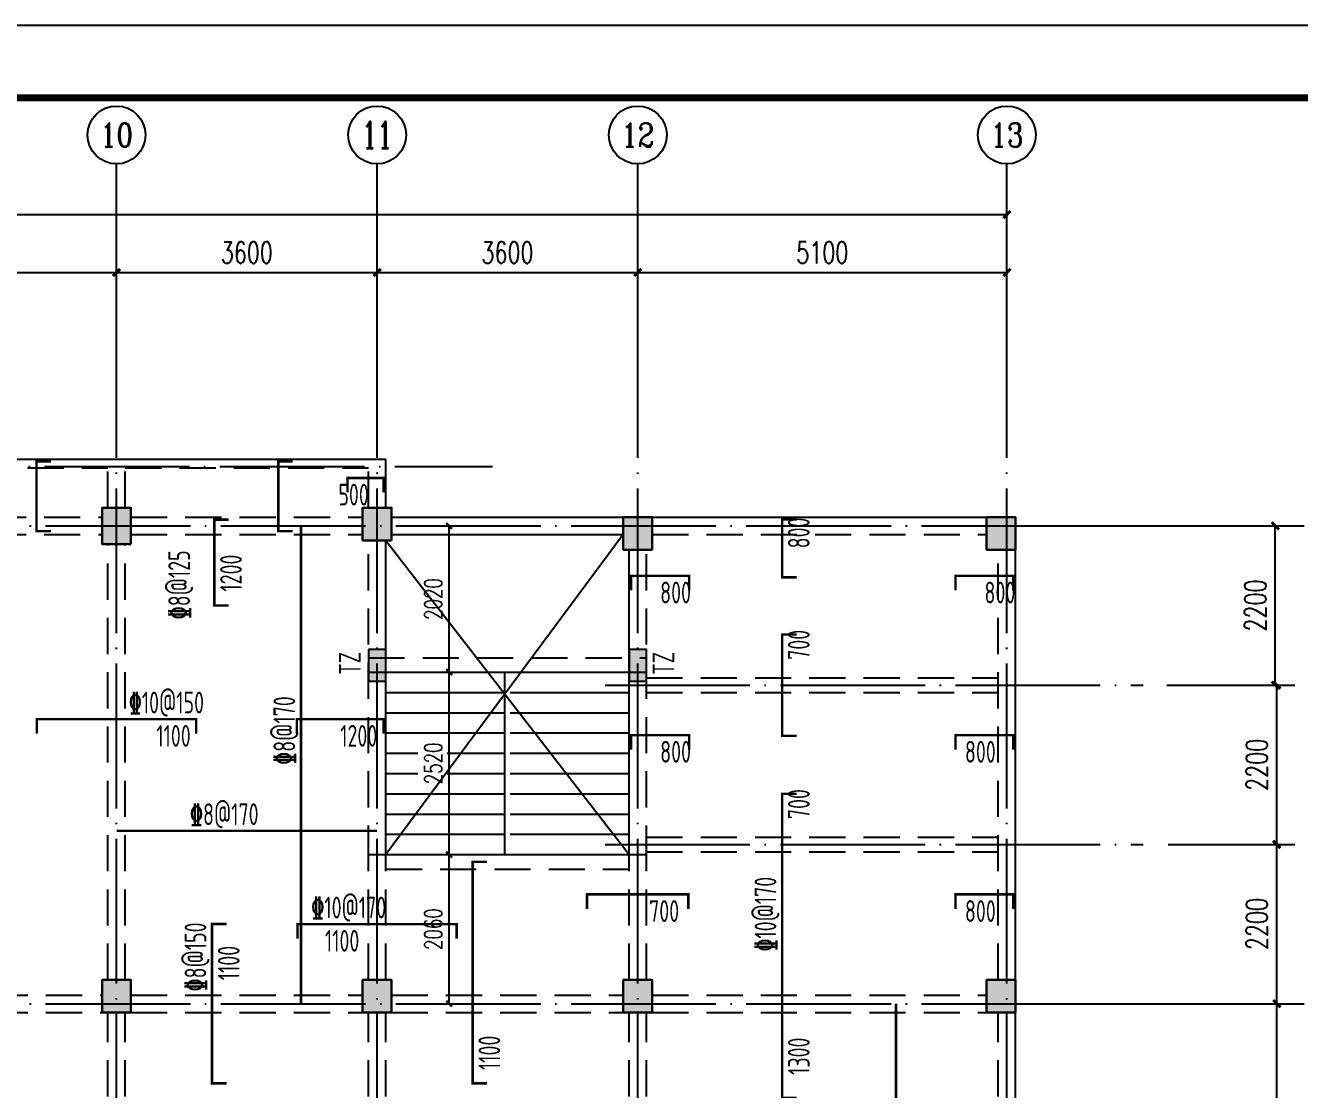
# Model space of a CAD drawing. Extents: x 1051052 to 1482120, y -981644 to -673261.
# Drawn here: x 1259289 to 1276889, y -897345 to -882648 of the extents above; entities that cross this region are included whole.
import ezdxf
from ezdxf.enums import TextEntityAlignment as Align

# ---------------------------------------------------------------- set-up
doc = ezdxf.new("R2010")
doc.units = 0
doc.header["$LTSCALE"] = 1000
doc.header["$MEASUREMENT"] = 0
doc.linetypes.add('DOTE', pattern=[2.42, 2, -0.2, 0.02, -0.2])
doc.linetypes.add('线型3', pattern=[750, 500, -250])
for name, color, linetype in [('AXIS', 3, 'Continuous'), ('AXIS_TEXT', 7, 'Continuous'), ('DOTE', 1, 'DOTE'), ('PUB_DIM', 3, 'Continuous'), ('STAIR', 2, 'Continuous'), ('TK', 142, 'Continuous'), ('填充', 8, 'Continuous')]:
    doc.layers.add(name, color=color, linetype=linetype)
for name, color, linetype, lineweight in [('BEAM', 4, 'Continuous', 25), ('BEAM-DASH', 4, '线型3', 25), ('COLU', 2, 'Continuous', 30), ('楼板正筋文字', 7, 'Continuous', 18), ('楼板正筋钢筋', 14, 'Continuous', 35), ('楼板负筋文字', 7, 'Continuous', 18), ('楼板负筋标注', 84, 'Continuous', 18), ('楼板负筋钢筋', 1, 'Continuous', 35)]:
    doc.layers.add(name, color=color, linetype=linetype, lineweight=lineweight)
doc.layers.add('COLU-HATCH', color=7, linetype='Continuous', lineweight=25, true_color=0x5b5b5b)
doc.styles.add('_TCH_AXIS', font='COMPLEX', dxfattribs={"bigfont": 'GBCBIG'})
doc.styles.add('_TCH_DIM_T3', font='SIMPLEX', dxfattribs={"width": 0.705882, "bigfont": 'GBCBIG'})
doc.styles.add('COMPLEX', font='COMPLEX')
doc.styles.add('FromPkpm', font='Pkpmeng', dxfattribs={"width": 0.7, "bigfont": 'hztxt'})
doc.dimstyles.new('_TCH_ARCH&&100', dxfattribs={"dimtxt": 297.5, "dimasz": 100, "dimexe": 250, "dimexo": 300, "dimgap": 126.25, "dimtad": 1, "dimdec": 0, "dimzin": 0, "dimdsep": 46, "dimtxsty": '_TCH_DIM_T3', "dimblk": 'ARCHTICK', "dimcen": 0.09, "dimclrt": 7, "dimazin": 2, "dimtfac": 1, "dimtdec": 0, "dimtix": 1, "dimtmove": 2, "dimatfit": 3, "dimfxl": 0, "dimtolj": 1, "dimtzin": 0, "dimarcsym": 0})
doc.dimstyles.new('_TCH_ARCH&&80', dxfattribs={"dimtxt": 238, "dimasz": 80, "dimexe": 200, "dimexo": 240, "dimgap": 101, "dimtad": 1, "dimdec": 0, "dimzin": 0, "dimdsep": 46, "dimtxsty": '_TCH_DIM_T3', "dimblk": 'ARCHTICK', "dimcen": 0.09, "dimclrt": 7, "dimazin": 2, "dimtfac": 1, "dimtdec": 0, "dimtix": 1, "dimtmove": 2, "dimatfit": 3, "dimfxl": 0, "dimtolj": 1, "dimtzin": 0, "dimarcsym": 0})

# ---------------------------------------------------------------- blocks, each defined once
blk = doc.blocks.new('_ArchTick')
at = {"color": 0, "linetype": 'ByBlock', "const_width": 0.4}
blk.add_lwpolyline([(-0.5, -0.5), (0.5, 0.5)], dxfattribs=at)
blk = doc.blocks.new('*D359')
at = {"layer": 'AXIS', "color": 0, "lineweight": -2, "transparency": 16777216}
for p, q in [((1275075, -896160), (1276825, -896160)), ((1276575, -900560), (1276575, -896160)), ((1275075, -900560), (1276825, -900560))]:
    blk.add_line(p, q, dxfattribs=at)
at = {"layer": 'Defpoints', "color": 0, "transparency": 16777216}
for p in [(1274075, -896160), (1276575, -896160), (1274075, -900560)]:
    blk.add_point(p, dxfattribs=at)
at = {"layer": 'AXIS', "color": 0, "lineweight": -2, "transparency": 16777216, "xscale": 100, "yscale": 100, "zscale": 100}
for p, rotation in [((1276575, -896160), 90), ((1276575, -900560), 270)]:
    blk.add_blockref('_ArchTick', p, dxfattribs=dict(at, rotation=rotation))
at = {"layer": 'AXIS', "color": 7, "transparency": 16777216, "insert": (1276300, -898360), "char_height": 297.5, "attachment_point": 5, "rotation": 90, "style": '_TCH_DIM_T3'}
blk.add_mtext('\\A1;4400', dxfattribs=at)
blk = doc.blocks.new('*D371')
at = {"layer": 'AXIS', "color": 0, "lineweight": -2, "transparency": 16777216}
for p, q in [((1256947, -887560), (1256947, -885810)), ((1260547, -887560), (1260547, -885810)), ((1256947, -886060), (1260547, -886060))]:
    blk.add_line(p, q, dxfattribs=at)
at = {"layer": 'Defpoints', "color": 0, "transparency": 16777216}
for p in [(1260547, -886060), (1256947, -888560), (1260547, -888560)]:
    blk.add_point(p, dxfattribs=at)
at = {"layer": 'AXIS', "color": 0, "lineweight": -2, "transparency": 16777216, "xscale": 100, "yscale": 100, "zscale": 100, "rotation": 180}
blk.add_blockref('_ArchTick', (1256947, -886060), dxfattribs=at)
at = {"layer": 'AXIS', "color": 0, "lineweight": -2, "transparency": 16777216, "xscale": 100, "yscale": 100, "zscale": 100}
blk.add_blockref('_ArchTick', (1260547, -886060), dxfattribs=at)
at = {"layer": 'AXIS', "color": 7, "transparency": 16777216, "insert": (1258747, -885785), "char_height": 297.5, "attachment_point": 5, "style": '_TCH_DIM_T3'}
blk.add_mtext('\\A1;3600', dxfattribs=at)
blk = doc.blocks.new('*D372')
at = {"layer": 'AXIS', "color": 0, "lineweight": -2, "transparency": 16777216}
for p, q in [((1260547, -887560), (1260547, -885810)), ((1264147, -887560), (1264147, -885810)), ((1260547, -886060), (1264147, -886060))]:
    blk.add_line(p, q, dxfattribs=at)
at = {"layer": 'Defpoints', "color": 0, "transparency": 16777216}
for p in [(1264147, -886060), (1260547, -888560), (1264147, -888560)]:
    blk.add_point(p, dxfattribs=at)
at = {"layer": 'AXIS', "color": 0, "lineweight": -2, "transparency": 16777216, "xscale": 100, "yscale": 100, "zscale": 100, "rotation": 180}
blk.add_blockref('_ArchTick', (1260547, -886060), dxfattribs=at)
at = {"layer": 'AXIS', "color": 0, "lineweight": -2, "transparency": 16777216, "xscale": 100, "yscale": 100, "zscale": 100}
blk.add_blockref('_ArchTick', (1264147, -886060), dxfattribs=at)
at = {"layer": 'AXIS', "color": 7, "transparency": 16777216, "insert": (1262347, -885785), "char_height": 297.5, "attachment_point": 5, "style": '_TCH_DIM_T3'}
blk.add_mtext('\\A1;3600', dxfattribs=at)
blk = doc.blocks.new('*D373')
at = {"layer": 'AXIS', "color": 0, "lineweight": -2, "transparency": 16777216}
for p, q in [((1264147, -887560), (1264147, -885810)), ((1267747, -887560), (1267747, -885810)), ((1264147, -886060), (1267747, -886060))]:
    blk.add_line(p, q, dxfattribs=at)
at = {"layer": 'Defpoints', "color": 0, "transparency": 16777216}
for p in [(1267747, -886060), (1264147, -888560), (1267747, -888560)]:
    blk.add_point(p, dxfattribs=at)
at = {"layer": 'AXIS', "color": 0, "lineweight": -2, "transparency": 16777216, "xscale": 100, "yscale": 100, "zscale": 100, "rotation": 180}
blk.add_blockref('_ArchTick', (1264147, -886060), dxfattribs=at)
at = {"layer": 'AXIS', "color": 0, "lineweight": -2, "transparency": 16777216, "xscale": 100, "yscale": 100, "zscale": 100}
blk.add_blockref('_ArchTick', (1267747, -886060), dxfattribs=at)
at = {"layer": 'AXIS', "color": 7, "transparency": 16777216, "insert": (1265947, -885785), "char_height": 297.5, "attachment_point": 5, "style": '_TCH_DIM_T3'}
blk.add_mtext('\\A1;3600', dxfattribs=at)
blk = doc.blocks.new('*D374')
at = {"layer": 'AXIS', "color": 0, "lineweight": -2, "transparency": 16777216}
for p, q in [((1267747, -887560), (1267747, -885810)), ((1272847, -887560), (1272847, -885810)), ((1267747, -886060), (1272847, -886060))]:
    blk.add_line(p, q, dxfattribs=at)
at = {"layer": 'Defpoints', "color": 0, "transparency": 16777216}
for p in [(1272847, -886060), (1267747, -888560), (1272847, -888560)]:
    blk.add_point(p, dxfattribs=at)
at = {"layer": 'AXIS', "color": 0, "lineweight": -2, "transparency": 16777216, "xscale": 100, "yscale": 100, "zscale": 100, "rotation": 180}
blk.add_blockref('_ArchTick', (1267747, -886060), dxfattribs=at)
at = {"layer": 'AXIS', "color": 0, "lineweight": -2, "transparency": 16777216, "xscale": 100, "yscale": 100, "zscale": 100}
blk.add_blockref('_ArchTick', (1272847, -886060), dxfattribs=at)
at = {"layer": 'AXIS', "color": 7, "transparency": 16777216, "insert": (1270297, -885785), "char_height": 297.5, "attachment_point": 5, "style": '_TCH_DIM_T3'}
blk.add_mtext('\\A1;5100', dxfattribs=at)
blk = doc.blocks.new('*D375')
at = {"layer": 'AXIS', "color": 0, "lineweight": -2, "transparency": 16777216}
for p, q in [((1233947, -886760), (1233947, -885010)), ((1272847, -886760), (1272847, -885010)), ((1233947, -885260), (1272847, -885260))]:
    blk.add_line(p, q, dxfattribs=at)
at = {"layer": 'Defpoints', "color": 0, "transparency": 16777216}
for p in [(1272847, -885260), (1233947, -888560), (1272847, -888560)]:
    blk.add_point(p, dxfattribs=at)
at = {"layer": 'AXIS', "color": 0, "lineweight": -2, "transparency": 16777216, "xscale": 100, "yscale": 100, "zscale": 100, "rotation": 180}
blk.add_blockref('_ArchTick', (1233947, -885260), dxfattribs=at)
at = {"layer": 'AXIS', "color": 0, "lineweight": -2, "transparency": 16777216, "xscale": 100, "yscale": 100, "zscale": 100}
blk.add_blockref('_ArchTick', (1272847, -885260), dxfattribs=at)
at = {"layer": 'AXIS', "color": 7, "transparency": 16777216, "insert": (1253397, -884985), "char_height": 297.5, "attachment_point": 5, "style": '_TCH_DIM_T3'}
blk.add_mtext('\\A1;38900', dxfattribs=at)
blk = doc.blocks.new('_AXISO')
blk.add_circle((0, 0), 0.5)
at = {"layer": 'AXIS_TEXT', "style": 'COMPLEX', "width": 1.041667}
blk.add_attdef('A', text='', height=0.56, dxfattribs=at).set_placement((-0.25, -0.28), (0.25, -0.28), align=Align.FIT)
blk = doc.blocks.new('*D386')
at = {"layer": 'AXIS', "color": 0, "lineweight": -2, "transparency": 16777216}
for p, q in [((1275075, -893960), (1276825, -893960)), ((1276575, -896160), (1276575, -893960)), ((1275075, -896160), (1276825, -896160))]:
    blk.add_line(p, q, dxfattribs=at)
at = {"layer": 'Defpoints', "color": 0, "transparency": 16777216}
for p in [(1274727, -893960), (1276575, -893960), (1274075, -896160)]:
    blk.add_point(p, dxfattribs=at)
at = {"layer": 'AXIS', "color": 0, "lineweight": -2, "transparency": 16777216, "xscale": 100, "yscale": 100, "zscale": 100}
for p, rotation in [((1276575, -893960), 90), ((1276575, -896160), 270)]:
    blk.add_blockref('_ArchTick', p, dxfattribs=dict(at, rotation=rotation))
at = {"layer": 'AXIS', "color": 7, "transparency": 16777216, "insert": (1276300, -895060), "char_height": 297.5, "attachment_point": 5, "rotation": 90, "style": '_TCH_DIM_T3'}
blk.add_mtext('\\A1;2200', dxfattribs=at)
blk = doc.blocks.new('*D387')
at = {"layer": 'AXIS', "color": 0, "lineweight": -2, "transparency": 16777216}
for p, q in [((1275075, -891760), (1276825, -891760)), ((1276575, -893960), (1276575, -891760)), ((1275075, -893960), (1276825, -893960))]:
    blk.add_line(p, q, dxfattribs=at)
at = {"layer": 'Defpoints', "color": 0, "transparency": 16777216}
for p in [(1274727, -891760), (1276575, -891760), (1274727, -893960)]:
    blk.add_point(p, dxfattribs=at)
at = {"layer": 'AXIS', "color": 0, "lineweight": -2, "transparency": 16777216, "xscale": 100, "yscale": 100, "zscale": 100}
for p, rotation in [((1276575, -891760), 90), ((1276575, -893960), 270)]:
    blk.add_blockref('_ArchTick', p, dxfattribs=dict(at, rotation=rotation))
at = {"layer": 'AXIS', "color": 7, "transparency": 16777216, "insert": (1276300, -892860), "char_height": 297.5, "attachment_point": 5, "rotation": 90, "style": '_TCH_DIM_T3'}
blk.add_mtext('\\A1;2200', dxfattribs=at)
blk = doc.blocks.new('*D388')
at = {"layer": 'AXIS', "color": 0, "lineweight": -2, "transparency": 16777216}
for p, q in [((1275054, -889560), (1276804, -889560)), ((1276554, -891760), (1276554, -889560)), ((1275054, -891760), (1276804, -891760))]:
    blk.add_line(p, q, dxfattribs=at)
at = {"layer": 'Defpoints', "color": 0, "transparency": 16777216}
for p in [(1274585, -889560), (1276554, -889560), (1274727, -891760)]:
    blk.add_point(p, dxfattribs=at)
at = {"layer": 'AXIS', "color": 0, "lineweight": -2, "transparency": 16777216, "xscale": 100, "yscale": 100, "zscale": 100}
for p, rotation in [((1276554, -889560), 90), ((1276554, -891760), 270)]:
    blk.add_blockref('_ArchTick', p, dxfattribs=dict(at, rotation=rotation))
at = {"layer": 'AXIS', "color": 7, "transparency": 16777216, "insert": (1276279, -890660), "char_height": 297.5, "attachment_point": 5, "rotation": 90, "style": '_TCH_DIM_T3'}
blk.add_mtext('\\A1;2200', dxfattribs=at)
blk = doc.blocks.new('A2K')
at = {"layer": 'TK'}
blk.add_lwpolyline([(0, 0), (59400, 0), (59400, 42000), (0, 42000)], close=True, dxfattribs=at)
at = {"layer": 'TK', "const_width": 100}
blk.add_lwpolyline([(2500, 1000), (58400, 1000), (58400, 41000), (2500, 41000)], close=True, dxfattribs=at)
blk = doc.blocks.new('*D963')
at = {"layer": 'Defpoints', "color": 0, "transparency": 16777216}
for p in [(1264838, -889560), (1265142, -889560), (1264838, -891580)]:
    blk.add_point(p, dxfattribs=at)
at = {"layer": 'PUB_DIM', "color": 0, "lineweight": -2, "transparency": 16777216}
for p, q in [((1265078, -889560), (1265342, -889560)), ((1265142, -891580), (1265142, -889560)), ((1265078, -891580), (1265342, -891580))]:
    blk.add_line(p, q, dxfattribs=at)
at = {"layer": 'PUB_DIM', "color": 0, "lineweight": -2, "transparency": 16777216, "xscale": 80, "yscale": 80, "zscale": 80}
for p, rotation in [((1265142, -889560), 90), ((1265142, -891580), 270)]:
    blk.add_blockref('_ArchTick', p, dxfattribs=dict(at, rotation=rotation))
at = {"layer": 'PUB_DIM', "color": 7, "transparency": 16777216, "insert": (1264922, -890570), "char_height": 238, "attachment_point": 5, "rotation": 90, "style": '_TCH_DIM_T3'}
blk.add_mtext('\\A1;2020', dxfattribs=at)
blk = doc.blocks.new('*D964')
at = {"layer": 'Defpoints', "color": 0, "transparency": 16777216}
for p in [(1264838, -891580), (1265142, -891580), (1264838, -894100)]:
    blk.add_point(p, dxfattribs=at)
at = {"layer": 'PUB_DIM', "color": 0, "lineweight": -2, "transparency": 16777216}
for p, q in [((1265078, -891580), (1265342, -891580)), ((1265142, -894100), (1265142, -891580)), ((1265078, -894100), (1265342, -894100))]:
    blk.add_line(p, q, dxfattribs=at)
at = {"layer": 'PUB_DIM', "color": 0, "lineweight": -2, "transparency": 16777216, "xscale": 80, "yscale": 80, "zscale": 80}
for p, rotation in [((1265142, -891580), 90), ((1265142, -894100), 270)]:
    blk.add_blockref('_ArchTick', p, dxfattribs=dict(at, rotation=rotation))
at = {"layer": 'PUB_DIM', "color": 7, "transparency": 16777216, "insert": (1264922, -892840), "char_height": 238, "attachment_point": 5, "rotation": 90, "style": '_TCH_DIM_T3'}
blk.add_mtext('\\A1;2520', dxfattribs=at)
blk = doc.blocks.new('*D965')
at = {"layer": 'Defpoints', "color": 0, "transparency": 16777216}
for p in [(1264838, -894100), (1265142, -894100), (1264838, -896160)]:
    blk.add_point(p, dxfattribs=at)
at = {"layer": 'PUB_DIM', "color": 0, "lineweight": -2, "transparency": 16777216}
for p, q in [((1265078, -894100), (1265342, -894100)), ((1265142, -896160), (1265142, -894100)), ((1265078, -896160), (1265342, -896160))]:
    blk.add_line(p, q, dxfattribs=at)
at = {"layer": 'PUB_DIM', "color": 0, "lineweight": -2, "transparency": 16777216, "xscale": 80, "yscale": 80, "zscale": 80}
for p, rotation in [((1265142, -894100), 90), ((1265142, -896160), 270)]:
    blk.add_blockref('_ArchTick', p, dxfattribs=dict(at, rotation=rotation))
at = {"layer": 'PUB_DIM', "color": 7, "transparency": 16777216, "insert": (1264922, -895130), "char_height": 238, "attachment_point": 5, "rotation": 90, "style": '_TCH_DIM_T3'}
blk.add_mtext('\\A1;2060', dxfattribs=at)

msp = doc.modelspace()

# ---------------------------------------------------------------- hatches: boundary and pattern name
at = {"layer": 'AXIS'}
h = msp.add_hatch(color=256, dxfattribs=at)
h.dxf.hatch_style = 1
h.paths.add_polyline_path([(1264026.766, -891268.73), (1264026.766, -891704.71), (1264266.766, -891704.71), (1264266.766, -891268.73)])
h = msp.add_hatch(color=256, dxfattribs=at)
h.dxf.hatch_style = 1
h.paths.add_polyline_path([(1267626.766, -891268.73), (1267626.766, -891704.71), (1267866.766, -891704.71), (1267866.766, -891268.73)])
at = {"layer": 'COLU-HATCH', "transparency": 33554687}
for points in [[(1260746.766, -889810.357), (1260746.766, -889310.357), (1260346.766, -889310.357), (1260346.766, -889810.357)], [(1264346.766, -889760.357), (1264346.766, -889310.357), (1263946.766, -889310.357), (1263946.766, -889760.357)], [(1267946.766, -889890.357), (1267946.766, -889440.357), (1267546.766, -889440.357), (1267546.766, -889890.357)], [(1272966.766, -889890.357), (1272966.766, -889440.357), (1272566.766, -889440.357), (1272566.766, -889890.357)], [(1260746.766, -896280.357), (1260746.766, -895830.357), (1260346.766, -895830.357), (1260346.766, -896280.357)], [(1264346.766, -896280.357), (1264346.766, -895830.357), (1263946.766, -895830.357), (1263946.766, -896280.357)], [(1267946.766, -896280.357), (1267946.766, -895830.357), (1267546.766, -895830.357), (1267546.766, -896280.357)], [(1272966.766, -896280.357), (1272966.766, -895830.357), (1272566.766, -895830.357), (1272566.766, -896280.357)]]:
    msp.add_hatch(color=256, dxfattribs=at).paths.add_polyline_path(points, flags=0)

# ---------------------------------------------------------------- linework, layer by layer
at = {"layer": 'AXIS'}
for p, q in [((1260546.766, -888560.357), (1260546.766, -884560.357)), ((1264146.766, -888560.357), (1264146.766, -884560.357)), ((1267746.766, -888560.357), (1267746.766, -884560.357)), ((1272846.766, -888560.357), (1272846.766, -884560.357)), ((1273459.177, -889560.357), (1276952.107, -889560.357)), ((1273459.177, -896160.357), (1276952.107, -896160.357))]:
    msp.add_line(p, q, dxfattribs=at)
for points in [[(1264026.766, -891268.73), (1264026.766, -891704.71), (1264266.766, -891704.71), (1264266.766, -891268.73)], [(1267626.766, -891268.73), (1267626.766, -891704.71), (1267866.766, -891704.71), (1267866.766, -891268.73)]]:
    msp.add_lwpolyline(points, close=True, dxfattribs=at)
at = {"layer": 'BEAM'}
for p, q in [((1256946.766, -888640.357), (1260546.766, -888640.357)), ((1260546.766, -888640.357), (1264266.766, -888640.357)), ((1264266.766, -889310.357), (1264266.766, -888640.357)), ((1264346.766, -889440.357), (1267546.766, -889440.357)), ((1267946.766, -889440.357), (1272566.766, -889440.357)), ((1264266.766, -894200.357), (1264266.766, -889760.357)), ((1264346.766, -889680.357), (1267546.766, -889680.357)), ((1267626.766, -894200.357), (1267626.766, -889890.357)), ((1272966.766, -895830.357), (1272966.766, -889890.357)), ((1264026.766, -891580.357), (1267866.766, -891580.357)), ((1265906.766, -891580.357), (1265906.766, -894100.357)), ((1264266.766, -891860.357), (1265906.766, -891860.357)), ((1265986.766, -891860.357), (1267626.766, -891860.357)), ((1264266.766, -892140.357), (1265906.766, -892140.357)), ((1265986.766, -892140.357), (1267626.766, -892140.357)), ((1264266.766, -892420.357), (1265906.766, -892420.357)), ((1265986.766, -892420.357), (1267626.766, -892420.357)), ((1264266.766, -892700.357), (1264710.915, -892700.357)), ((1265113.255, -892700.357), (1265906.766, -892700.357)), ((1265986.766, -892700.357), (1267626.766, -892700.357)), ((1264266.766, -892980.357), (1264710.915, -892980.357)), ((1265113.255, -892980.357), (1265906.766, -892980.357)), ((1265986.766, -892980.357), (1267626.766, -892980.357)), ((1264266.766, -893260.357), (1265906.766, -893260.357)), ((1265986.766, -893260.357), (1267626.766, -893260.357)), ((1264266.766, -893540.357), (1265906.766, -893540.357)), ((1265986.766, -893540.357), (1267626.766, -893540.357)), ((1264266.766, -893820.357), (1265906.766, -893820.357)), ((1265986.766, -893820.357), (1267626.766, -893820.357)), ((1264026.766, -894100.357), (1267866.766, -894100.357)), ((1264266.766, -894100.357), (1267626.766, -894100.357)), ((1264266.766, -894100.357), (1267626.766, -894100.357)), ((1272966.766, -900440.357), (1272966.766, -896280.357))]:
    msp.add_line(p, q, dxfattribs=at)
at = {"layer": 'BEAM-DASH', "ltscale": 0.001}
for p, q in [((1257066.766, -888760.357), (1260426.766, -888760.357)), ((1260426.766, -889310.357), (1260426.766, -888760.357)), ((1260666.766, -889310.357), (1260666.766, -888760.357)), ((1260666.766, -888760.357), (1264026.766, -888760.357)), ((1264026.766, -889310.357), (1264026.766, -888760.357)), ((1253546.766, -889440.357), (1260346.766, -889440.357)), ((1260746.766, -889440.357), (1263946.766, -889440.357)), ((1253546.766, -889680.357), (1260346.766, -889680.357)), ((1260426.766, -895830.357), (1260426.766, -889810.357)), ((1260666.766, -895830.357), (1260666.766, -889810.357)), ((1260746.766, -889680.357), (1263946.766, -889680.357)), ((1264026.766, -894200.357), (1264026.766, -889760.357)), ((1267946.766, -889680.357), (1272566.766, -889680.357)), ((1267866.766, -894200.357), (1267866.766, -889890.357)), ((1272726.766, -895830.357), (1272726.766, -889890.357)), ((1264026.766, -891380.357), (1267866.766, -891380.357)), ((1267866.766, -891660.357), (1272726.766, -891660.357)), ((1267866.766, -891860.357), (1272726.766, -891860.357)), ((1267866.766, -893860.357), (1272726.766, -893860.357)), ((1264026.766, -895830.357), (1264026.766, -894200.357)), ((1264266.766, -895830.357), (1264266.766, -894200.357)), ((1267626.766, -895830.357), (1267626.766, -894200.357)), ((1267866.766, -894060.357), (1272726.766, -894060.357)), ((1267866.766, -895830.357), (1267866.766, -894200.357)), ((1264266.766, -894300.357), (1267626.766, -894300.357)), ((1264266.766, -894300.357), (1267626.766, -894300.357)), ((1253571.766, -896040.357), (1260346.766, -896040.357)), ((1260746.766, -896040.357), (1263946.766, -896040.357)), ((1264346.766, -896040.357), (1267546.766, -896040.357)), ((1267946.766, -896040.357), (1272566.766, -896040.357)), ((1253571.766, -896280.357), (1260346.766, -896280.357)), ((1260426.766, -900440.357), (1260426.766, -896280.357)), ((1260666.766, -900440.357), (1260666.766, -896280.357)), ((1260746.766, -896280.357), (1263946.766, -896280.357)), ((1264026.766, -900440.357), (1264026.766, -896280.357)), ((1264266.766, -900440.357), (1264266.766, -896280.357)), ((1264346.766, -896280.357), (1267546.766, -896280.357)), ((1267626.766, -900440.357), (1267626.766, -896280.357)), ((1267866.766, -900440.357), (1267866.766, -896280.357)), ((1267946.766, -896280.357), (1272566.766, -896280.357)), ((1272726.766, -900440.357), (1272726.766, -896280.357))]:
    msp.add_line(p, q, dxfattribs=at)
at = {"layer": 'COLU'}
for points in [[(1260746.766, -889810.357), (1260746.766, -889310.357), (1260346.766, -889310.357), (1260346.766, -889810.357)], [(1264346.766, -889760.357), (1264346.766, -889310.357), (1263946.766, -889310.357), (1263946.766, -889760.357)], [(1267946.766, -889890.357), (1267946.766, -889440.357), (1267546.766, -889440.357), (1267546.766, -889890.357)], [(1272966.766, -889890.357), (1272966.766, -889440.357), (1272566.766, -889440.357), (1272566.766, -889890.357)], [(1260746.766, -896280.357), (1260746.766, -895830.357), (1260346.766, -895830.357), (1260346.766, -896280.357)], [(1264346.766, -896280.357), (1264346.766, -895830.357), (1263946.766, -895830.357), (1263946.766, -896280.357)], [(1267946.766, -896280.357), (1267946.766, -895830.357), (1267546.766, -895830.357), (1267546.766, -896280.357)], [(1272966.766, -896280.357), (1272966.766, -895830.357), (1272566.766, -895830.357), (1272566.766, -896280.357)]]:
    msp.add_lwpolyline(points, close=True, dxfattribs=at)
at = {"layer": 'DOTE'}
for p, q in [((1260546.766, -903141.71), (1260546.766, -888560.357)), ((1264146.766, -903141.71), (1264146.766, -888560.357)), ((1267746.766, -903141.71), (1267746.766, -888560.357)), ((1272846.766, -903141.71), (1272846.766, -888560.357)), ((1232932.905, -888740.357), (1265741.783, -888740.357)), ((1232946.766, -889560.357), (1273846.766, -889560.357)), ((1267296.811, -891760.357), (1274726.766, -891760.357)), ((1264266.766, -893260.357), (1264736.095, -893260.357)), ((1267296.811, -893960.357), (1274726.766, -893960.357)), ((1232946.766, -896160.357), (1273846.766, -896160.357))]:
    msp.add_line(p, q, dxfattribs=at)
at = {"layer": 'STAIR'}
for p, q in [((1267546.766, -889680.357), (1264266.766, -894100.357)), ((1264266.766, -889760.357), (1267626.766, -894100.357))]:
    msp.add_line(p, q, dxfattribs=at)
at = {"layer": '楼板正筋钢筋', "const_width": 35}
for points in [[(1263094.766, -896160.357), (1263094.766, -889560.357)], [(1260546.766, -893772.386), (1264146.766, -893772.386)], [(1271314.766, -900560.357), (1271314.766, -896160.357)]]:
    msp.add_lwpolyline(points, dxfattribs=at)
at = {"layer": '楼板负筋钢筋', "const_width": 35}
for points in [[(1259641.661, -889633.204), (1259441.661, -889633.204), (1259441.661, -888670.357), (1259641.661, -888670.357)], [(1262980.969, -889633.204), (1262780.969, -889633.204), (1262780.969, -888670.357), (1262980.969, -888670.357)], [(1263736.767, -889098.278), (1263736.767, -888898.278), (1264236.767, -888898.278), (1264236.767, -889098.278)], [(1262097.702, -890660.357), (1261897.702, -890660.357), (1261897.702, -889474.376), (1262097.702, -889474.376)], [(1269941.766, -890270.357), (1269741.766, -890270.357), (1269741.766, -889470.357), (1269941.766, -889470.357)], [(1267656.766, -890450.357), (1267656.766, -890250.357), (1268456.766, -890250.357), (1268456.766, -890450.357)], [(1272136.766, -890450.357), (1272136.766, -890250.357), (1272936.766, -890250.357), (1272936.766, -890450.357)], [(1269941.766, -892460.357), (1269741.766, -892460.357), (1269741.766, -891060.357), (1269941.766, -891060.357)], [(1259446.766, -892430.357), (1259446.766, -892230.357), (1261646.766, -892230.357), (1261646.766, -892430.357)], [(1263036.766, -892430.357), (1263036.766, -892230.357), (1264236.766, -892230.357), (1264236.766, -892430.357)], [(1267656.766, -892650.357), (1267656.766, -892450.357), (1268456.766, -892450.357), (1268456.766, -892650.357)], [(1272136.766, -892650.357), (1272136.766, -892450.357), (1272936.766, -892450.357), (1272936.766, -892650.357)], [(1269941.766, -897460.357), (1269741.766, -897460.357), (1269741.766, -893260.357), (1269941.766, -893260.357)], [(1265666.766, -897260.356), (1265466.766, -897260.356), (1265466.766, -894200.357), (1265666.766, -894200.357)], [(1267046.764, -894850.357), (1267046.764, -894650.357), (1268446.764, -894650.357), (1268446.764, -894850.357)], [(1272136.766, -894850.357), (1272136.766, -894650.357), (1272936.766, -894650.357), (1272936.766, -894850.357)], [(1262066.766, -897260.357), (1261866.766, -897260.357), (1261866.766, -895060.357), (1262066.766, -895060.357)], [(1263046.766, -895261.361), (1263046.766, -895061.361), (1265246.766, -895061.361), (1265246.766, -895261.361)]]:
    msp.add_lwpolyline(points, dxfattribs=at)

# ---------------------------------------------------------------- block references
at = {"layer": 'AXIS'}
ref = msp.add_blockref('_AXISO', (1260546.766, -884160.357), dxfattribs=dict(at, xscale=800, yscale=800, zscale=800))
ref.add_attrib('A', '10', dxfattribs={"layer": 'AXIS_TEXT', "height": 328.4455, "style": '_TCH_AXIS'}).set_placement((1260319.982, -884324.58), (1260773.549, -884324.58), align=Align.FIT)
ref = msp.add_blockref('_AXISO', (1264146.766, -884160.357), dxfattribs=dict(at, xscale=800, yscale=800, zscale=800))
ref.add_attrib('A', '11', dxfattribs={"layer": 'AXIS_TEXT', "height": 368.7626, "style": '_TCH_AXIS'}).set_placement((1263936.044, -884344.738), (1264357.487, -884344.738), align=Align.FIT)
ref = msp.add_blockref('_AXISO', (1267746.766, -884160.357), dxfattribs=dict(at, xscale=800, yscale=800, zscale=800))
ref.add_attrib('A', '12', dxfattribs={"layer": 'AXIS_TEXT', "height": 328.4455, "style": '_TCH_AXIS'}).set_placement((1267519.982, -884324.58), (1267973.549, -884324.58), align=Align.FIT)
ref = msp.add_blockref('_AXISO', (1272846.766, -884160.357), dxfattribs=dict(at, xscale=800, yscale=800, zscale=800))
ref.add_attrib('A', '13', dxfattribs={"layer": 'AXIS_TEXT', "height": 328.4455, "style": '_TCH_AXIS'}).set_placement((1272619.982, -884324.58), (1273073.549, -884324.58), align=Align.FIT)
at = {"layer": '填充'}
msp.add_blockref('A2K', (1227177.895, -924648.121), dxfattribs=at)

# ---------------------------------------------------------------- texts
at = {"layer": '楼板正筋文字', "lineweight": 25, "style": 'FromPkpm', "width": 0.7}
for s, p in [('TZ', (1263920.948, -891615.866)), ('TZ', (1268252.965, -891615.866)), ('%%1328@170', (1263014.766, -892860.357))]:
    msp.add_text(s, height=300, rotation=90, dxfattribs=at).set_placement(p)
msp.add_text('%%1328@170', height=300, dxfattribs=at).set_placement((1261562.12, -893692.386))
at = {"layer": '楼板负筋文字', "lineweight": 25, "style": 'FromPkpm', "width": 0.7}
for s, p in [('%%1328@125', (1261562.052, -890850.64)), ('%%13210@170', (1269661.766, -895440.357)), ('%%1328@150', (1261786.766, -895990.357))]:
    msp.add_text(s, height=300, rotation=90, dxfattribs=at).set_placement(p)
for s, p in [('%%13210@150', (1260716.766, -892150.357)), ('%%13210@170', (1263238.293, -894981.361))]:
    msp.add_text(s, height=300, dxfattribs=at).set_placement(p)
at = {"layer": '楼板负筋标注', "lineweight": 25, "style": 'FromPkpm', "width": 0.7}
for s, p in [('500', (1263611.177, -888978.278)), ('800', (1268056.766, -890330.357)), ('800', (1272536.766, -890330.357)), ('1100', (1261096.766, -892310.357)), ('1200', (1263636.766, -892310.357)), ('800', (1268056.766, -892530.357)), ('800', (1272266.827, -892530.357)), ('700', (1267904.114, -894730.357)), ('800', (1272266.827, -894730.357)), ('1100', (1263425.752, -895141.361))]:
    msp.add_text(s, height=300, dxfattribs=at).set_placement(p, align=Align.TOP_LEFT)
for s, p in [('800', (1269821.766, -889870.357)), ('1200', (1261977.702, -890468.314)), ('700', (1269821.766, -891410.357)), ('700', (1269821.766, -893610.357)), ('1100', (1261946.766, -895835.573)), ('1100', (1265546.766, -897076.073)), ('1300', (1269821.766, -897143.419))]:
    msp.add_text(s, height=300, rotation=90, dxfattribs=at).set_placement(p, align=Align.TOP_LEFT)

# ---------------------------------------------------------------- dimensions: what is measured, and where the dimension line sits
at = {"layer": 'AXIS'}
for p1, p2, distance, picture, middle in [((1233946.766, -888560.357), (1272846.766, -888560.357), 3300, '*D375', (1253396.766, -884985.357)), ((1256946.766, -888560.357), (1260546.766, -888560.357), 2500, '*D371', (1258746.766, -885785.357)), ((1260546.766, -888560.357), (1264146.766, -888560.357), 2500, '*D372', (1262346.766, -885785.357)), ((1264146.766, -888560.357), (1267746.766, -888560.357), 2500, '*D373', (1265946.766, -885785.357)), ((1267746.766, -888560.357), (1272846.766, -888560.357), 2500, '*D374', (1270296.766, -885785.357)), ((1274075.426, -900560.357), (1274075.426, -896160.357), -2500, '*D359', (1276300.426, -898360.357))]:
    dim = msp.add_aligned_dim(p1=p1, p2=p2, distance=distance, dimstyle='_TCH_ARCH&&100', dxfattribs=at)
    dim.commit()
    dim.dimension.update_dxf_attribs({"geometry": picture, "text_midpoint": middle})
for base, p1, p2, picture, middle in [((1276554.311, -889560.357), (1274726.766, -891760.357), (1274584.515, -889560.357), '*D388', (1276279.311, -890660.357)), ((1276575.426, -891760.357), (1274726.766, -893960.357), (1274726.766, -891760.357), '*D387', (1276300.426, -892860.357)), ((1276575.426, -893960.357), (1274075.426, -896160.357), (1274726.766, -893960.357), '*D386', (1276300.426, -895060.357))]:
    dim = msp.add_linear_dim(base=base, p1=p1, p2=p2, angle=270, dimstyle='_TCH_ARCH&&100', dxfattribs=at)
    dim.commit()
    dim.dimension.update_dxf_attribs({"geometry": picture, "text_midpoint": middle})
at = {"layer": 'PUB_DIM'}
for p1, p2, picture, middle in [((1264837.721, -891580.357), (1264837.721, -889560.357), '*D963', (1264921.546, -890570.357)), ((1264837.721, -894100.357), (1264837.721, -891580.357), '*D964', (1264921.546, -892840.357)), ((1264837.721, -896160.357), (1264837.721, -894100.357), '*D965', (1264921.546, -895130.357))]:
    dim = msp.add_aligned_dim(p1=p1, p2=p2, distance=-303.825, dimstyle='_TCH_ARCH&&80', dxfattribs=at)
    dim.commit()
    dim.dimension.update_dxf_attribs({"geometry": picture, "text_midpoint": middle})

doc.saveas('drawing.dxf')
